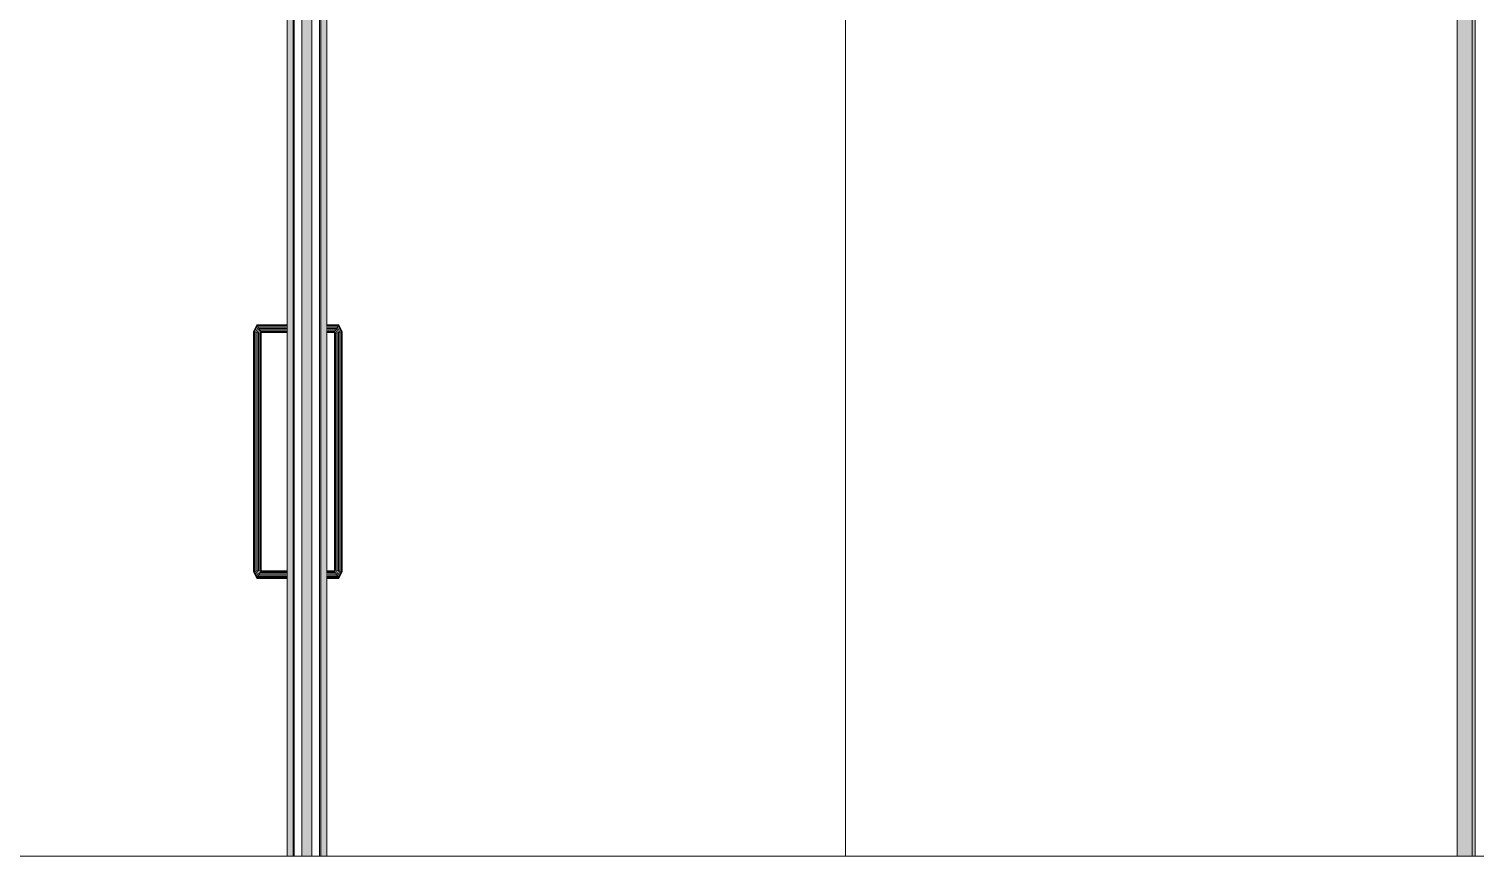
# Model space of a CAD drawing. Header units: millimetres. Extents: x -46169 to 228156, y -86316 to 18123.
# Drawn here: x 111793 to 115437, y -68973 to -66876 of the extents above; entities that cross this region are included whole.
import ezdxf

# ---------------------------------------------------------------- set-up
doc = ezdxf.new("R2010")
doc.units = ezdxf.units.MM
doc.header["$MEASUREMENT"] = 0
doc.linetypes.add('Dashed', pattern=[2822.222233, 1411.111116, -1411.111116])
doc.linetypes.add('Wipeout_Contour', pattern=[1000, 0, -1000])
doc.layers.add('0_Pen_No__105', color=7, linetype='Continuous', lineweight=15, true_color=0xa6a6a6)
doc.layers.add('New_A-25-M_Wall_Int_Pen_No__107', color=7, linetype='Continuous', lineweight=15, true_color=0xa6a6a6)
for name, color, linetype in [('New_A-20-M_Floor_Slab', 7, 'Continuous'), ('New_A-25-M_Wall_Int', 7, 'Continuous'), ('New_ArchiCAD Doors', 7, 'Continuous')]:
    doc.layers.add(name, color=color, linetype=linetype)
for name, color, linetype, lineweight in [('New_A-20-M_Floor_Slab_Pen_No__4', 7, 'Continuous', 20), ('New_A-25-M_Wall_Int_Pen_No__1', 7, 'Continuous', 13), ('New_A-25-M_Wall_Int_Pen_No__87', 8, 'Continuous', 20), ('New_ArchiCAD Doors_Pen_No__3', 7, 'Continuous', 18), ('New_ArchiCAD Doors_Pen_No__93', 8, 'Continuous', 13)]:
    doc.layers.add(name, color=color, linetype=linetype, lineweight=lineweight)

# ---------------------------------------------------------------- blocks, each defined once
blk = doc.blocks.new('Section Elem_33_1', base_point=(104446.8, -81111))
at = {"color": 254, "linetype": 'Wipeout_Contour', "lineweight": 0, "ltscale": 525382.151151}
blk.add_wipeout([(113865.5, -65027.4), (113850.5, -65027.6), (113850.5, -65936), (113865.5, -65936)], dxfattribs=at).dxf.layer = 'New_A-25-M_Wall_Int'
at = {"color": 254, "linetype": 'Wipeout_Contour', "lineweight": 0, "ltscale": 529396.396885}
blk.add_wipeout([(113865.5, -65961), (113850.5, -65961), (113850.5, -68961), (113865.5, -68961)], dxfattribs=at).dxf.layer = 'New_A-25-M_Wall_Int'
at = {"layer": 'New_A-25-M_Wall_Int_Pen_No__87', "linetype": 'Continuous'}
for p, q in [((113850.5, -65936), (113850.5, -65027.6)), ((113850.5, -68961), (113850.5, -65961))]:
    blk.add_line(p, q, dxfattribs=at)
blk = doc.blocks.new('Section Elem_35_1', base_point=(104446.8, -81111))
at = {"layer": 'New_A-25-M_Wall_Int_Pen_No__107', "linetype": 'Continuous', "lineweight": 0, "true_color": 0x535353}
blk.add_hatch(color=251, dxfattribs=at).paths.add_polyline_path([(115437.3, -65007.7), (115429.8, -65007.8), (115429.8, -68961), (115437.3, -68961)])
at = {"color": 254, "linetype": 'Wipeout_Contour', "lineweight": 0, "ltscale": 532053.675445}
blk.add_wipeout([(115392.2, -65961), (113865.5, -65961), (113865.5, -68961), (115392.2, -68961)], dxfattribs=at).dxf.layer = 'New_A-25-M_Wall_Int'
at = {"layer": 'New_A-25-M_Wall_Int_Pen_No__107', "linetype": 'Continuous'}
blk.add_hatch(color=256, dxfattribs=at).paths.add_polyline_path([(115429.8, -65007.8), (115392.2, -65008.2), (115392.2, -65936), (115408.8, -65936), (115408.8, -65961), (115392.2, -65961), (115392.2, -68961), (115429.8, -68961)])
at = {"layer": 'New_A-25-M_Wall_Int_Pen_No__1', "linetype": 'Continuous'}
blk.add_line((115392.2, -65961), (115392.2, -68961), dxfattribs=at)
at = {"color": 254, "linetype": 'Wipeout_Contour', "lineweight": 0, "ltscale": 533986.753822}
blk.add_wipeout([(115487.5, -65007), (115437.3, -65007.7), (115437.3, -68961), (115487.5, -68961)], dxfattribs=at).dxf.layer = 'New_A-25-M_Wall_Int'
at = {"layer": 'New_A-25-M_Wall_Int_Pen_No__1', "linetype": 'Continuous'}
for p, q in [((115429.8, -65007.8), (115429.8, -68961)), ((115437.3, -65007.7), (115437.3, -68961))]:
    blk.add_line(p, q, dxfattribs=at)
blk = doc.blocks.new('Section Elem_53_1', base_point=(104446.8, -81111))
at = {"color": 254, "linetype": 'Wipeout_Contour', "lineweight": 0, "ltscale": 547309.166402}
blk.add_wipeout([(109585.8, -68961), (109585.8, -68986), (126599.8, -68986), (126599.8, -68961)], dxfattribs=at).dxf.layer = 'New_A-20-M_Floor_Slab'
at = {"layer": 'New_A-20-M_Floor_Slab_Pen_No__4', "linetype": 'Continuous'}
for p, q in [((112443.5, -68961), (109600.8, -68961)), ((112505.5, -68961), (112480.5, -68961)), ((115392.2, -68961), (112543.5, -68961))]:
    blk.add_line(p, q, dxfattribs=at)
at = {"layer": 'New_A-20-M_Floor_Slab_Pen_No__4', "linetype": 'Continuous', "flags": 128}
for points in [[(112461.5, -68961), (112458.5, -68961), (112443.5, -68961)], [(112543.5, -68961), (112528.5, -68961), (112525.5, -68961)], [(115437.3, -68961), (115429.8, -68961), (115392.2, -68961)]]:
    blk.add_lwpolyline(points, dxfattribs=at)
blk = doc.blocks.new('Section Elem_90_1', base_point=(104446.8, -81111))
at = {"layer": 'New_A-25-M_Wall_Int_Pen_No__87', "linetype": 'Continuous'}
for p, q in [((110592.7, -64911), (110592.1, -64911)), ((111043.1, -64911), (111042.5, -64911))]:
    blk.add_line(p, q, dxfattribs=at)
at = {"color": 254, "linetype": 'Wipeout_Contour', "lineweight": 0, "ltscale": 637645.396302}
blk.add_wipeout([(109600.8, -65361), (109639.5, -65361), (109639.5, -65052.7), (109601.2, -65052.2), (109600.8, -65052.4)], dxfattribs=at).dxf.layer = 'New_A-25-M_Wall_Int'
at = {"color": 254, "linetype": 'Wipeout_Contour', "lineweight": 0, "ltscale": 788033.67514}
blk.add_wipeout([(112378.9, -67641), (112377.8, -67643.4), (112377.8, -68239.6), (112378.9, -68242), (112443.5, -68242), (112443.5, -67641)], dxfattribs=at).dxf.layer = 'New_A-25-M_Wall_Int'
at = {"color": 254, "linetype": 'Wipeout_Contour', "lineweight": 0, "ltscale": 637166.628898}
blk.add_wipeout([(109600.8, -65050.6), (109601.2, -65050.4), (109629.8, -65050.8), (109629.8, -64911), (109600.8, -64911)], dxfattribs=at).dxf.layer = 'New_A-25-M_Wall_Int'
at = {"layer": 'New_A-25-M_Wall_Int_Pen_No__87', "linetype": 'Continuous'}
for q in [(109600.8, -64911), (109629.8, -65050.8)]:
    blk.add_line((109629.8, -64911), q, dxfattribs=at)
blk = doc.blocks.new('*X115', base_point=(104446.8, -81111))
at = {"layer": 'New_A-25-M_Wall_Int_Pen_No__107', "linetype": 'Continuous'}
blk.add_hatch(color=256, dxfattribs=at).paths.add_polyline_path([(112480.5, -68961), (112505.5, -68961), (112505.5, -65044.5), (112480.5, -65044.8)])
blk = doc.blocks.new('Section Elem_91_1', base_point=(104446.8, -81111))
at = {"layer": 'New_A-25-M_Wall_Int_Pen_No__107', "linetype": 'Continuous', "lineweight": 0, "true_color": 0x535353}
blk.add_hatch(color=251, dxfattribs=at).paths.add_polyline_path([(112525.5, -68961), (112528.5, -68961), (112528.5, -65044.2), (112525.5, -65044.3)])
at = {"layer": 'New_A-25-M_Wall_Int_Pen_No__107', "linetype": 'Continuous'}
blk.add_hatch(color=256, dxfattribs=at).paths.add_polyline_path([(112528.5, -68961), (112543.5, -68961), (112543.5, -65044), (112528.5, -65044.2)])
at = {"color": 254, "linetype": 'Wipeout_Contour', "lineweight": 0, "ltscale": 523861.370858}
blk.add_wipeout([(112505.5, -68961), (112525.5, -68961), (112525.5, -65044.3), (112505.5, -65044.5)], dxfattribs=at).dxf.layer = 'New_A-25-M_Wall_Int'
at = {"layer": 'New_A-25-M_Wall_Int_Pen_No__1', "linetype": 'Continuous'}
for p, q in [((112525.5, -65044.3), (112525.5, -68961)), ((112528.5, -65044.2), (112528.5, -68961)), ((112543.5, -65044), (112543.5, -68961))]:
    blk.add_line(p, q, dxfattribs=at)
at = {"color": 254, "linetype": 'Wipeout_Contour', "lineweight": 0, "ltscale": 523784.330527}
blk.add_wipeout([(112480.5, -68961), (112505.5, -68961), (112505.5, -65044.5), (112480.5, -65044.8)], dxfattribs=at).dxf.layer = 'New_A-25-M_Wall_Int'
at = {"layer": 'New_A-25-M_Wall_Int_Pen_No__1', "linetype": 'Continuous'}
blk.add_line((112505.5, -65044.5), (112505.5, -68961), dxfattribs=at)
at = {"layer": 'New_A-25-M_Wall_Int'}
blk.add_blockref('*X115', (104446.8, -81111), dxfattribs=at)
at = {"color": 254, "linetype": 'Wipeout_Contour', "lineweight": 0, "ltscale": 523709.005651}
blk.add_wipeout([(112461.5, -68961), (112480.5, -68961), (112480.5, -65044.8), (112461.5, -65045.1)], dxfattribs=at).dxf.layer = 'New_A-25-M_Wall_Int'
at = {"layer": 'New_A-25-M_Wall_Int_Pen_No__107', "linetype": 'Continuous'}
for points in [[(112443.5, -65045.3), (112443.5, -65961), (112458.5, -65961), (112458.5, -65045.1)], [(112458.5, -65986), (112443.5, -65986), (112443.5, -68961), (112458.5, -68961)]]:
    blk.add_hatch(color=256, dxfattribs=at).paths.add_polyline_path(points)
at = {"layer": 'New_A-25-M_Wall_Int_Pen_No__107', "linetype": 'Continuous', "lineweight": 0, "true_color": 0x535353}
blk.add_hatch(color=251, dxfattribs=at).paths.add_polyline_path([(112458.5, -65961), (112458.5, -65986), (112458.5, -68961), (112461.5, -68961), (112461.5, -65045.1), (112458.5, -65045.1)])
at = {"layer": 'New_A-25-M_Wall_Int_Pen_No__1', "linetype": 'Continuous'}
for p, q in [((112443.5, -65045.3), (112443.5, -65961)), ((112458.5, -65045.1), (112458.5, -65961)), ((112461.5, -65045.1), (112461.5, -68961)), ((112480.5, -65044.8), (112480.5, -68961)), ((112443.5, -65986), (112443.5, -68961)), ((112458.5, -65986), (112458.5, -68961))]:
    blk.add_line(p, q, dxfattribs=at)
blk = doc.blocks.new('Section Elem_92_1', base_point=(104446.8, -81111))
at = {"layer": 'New_ArchiCAD Doors_Pen_No__3', "linetype": 'Continuous'}
for p, q in [((112443.4, -66918), (112443.4, -66977.9)), ((112443.4, -67015.4), (112443.4, -67075.4)), ((112443.4, -67112.9), (112443.4, -67172.8)), ((112443.4, -67210.3), (112443.4, -67270.3)), ((112443.4, -67307.7), (112443.4, -67367.7)), ((112443.4, -67405.2), (112443.4, -67465.2)), ((112443.4, -67502.6), (112443.4, -67562.6)), ((112443.4, -67697.5), (112443.4, -67757.5)), ((112443.4, -67795), (112443.4, -67855)), ((112443.4, -67879.5), (112443.4, -67939.5)), ((112443.4, -67999.4), (112443.4, -67939.5)), ((112443.4, -68083.9), (112443.4, -68024)), ((112443.4, -68181.4), (112443.4, -68121.4)), ((112443.4, -68376.3), (112443.4, -68316.3)), ((112443.4, -68473.7), (112443.4, -68413.8)), ((112443.4, -68571.2), (112443.4, -68511.2)), ((112443.4, -68668.6), (112443.4, -68608.7)), ((112443.4, -68766.1), (112443.4, -68706.1)), ((112443.4, -68863.5), (112443.4, -68803.5)), ((112443.4, -68961), (112443.4, -68901))]:
    blk.add_line(p, q, dxfattribs=at)
at = {"color": 254, "linetype": 'Wipeout_Contour', "lineweight": 0, "ltscale": 526032.193747}
blk.add_wipeout([(112443.5, -68258.3), (112368.5, -68258.3), (112367.2, -68260.3), (112443.5, -68260.3)], dxfattribs=at).dxf.layer = 'New_ArchiCAD Doors'
at = {"color": 254, "linetype": 'Wipeout_Contour', "lineweight": 0, "ltscale": 526554.04872}
blk.add_wipeout([(112543.5, -68260.3), (112573.7, -68260.3), (112572.4, -68258.3), (112543.5, -68258.3)], dxfattribs=at).dxf.layer = 'New_ArchiCAD Doors'
at = {"color": 254, "linetype": 'Wipeout_Contour', "lineweight": 0, "ltscale": 526033.515335}
blk.add_wipeout([(112367.2, -68260.3), (112366.8, -68261), (112443.5, -68261), (112443.5, -68260.3)], dxfattribs=at).dxf.layer = 'New_ArchiCAD Doors'
at = {"color": 254, "linetype": 'Wipeout_Contour', "lineweight": 0, "ltscale": 526558.228472}
blk.add_wipeout([(112543.5, -68261), (112574.1, -68261), (112573.7, -68260.3), (112543.5, -68260.3)], dxfattribs=at).dxf.layer = 'New_ArchiCAD Doors'
at = {"color": 254, "linetype": 'Wipeout_Contour', "lineweight": 0, "ltscale": 526029.695554}
blk.add_wipeout([(112443.5, -68255.3), (112370.5, -68255.3), (112368.5, -68258.3), (112443.5, -68258.3)], dxfattribs=at).dxf.layer = 'New_ArchiCAD Doors'
at = {"color": 254, "linetype": 'Wipeout_Contour', "lineweight": 0, "ltscale": 526546.089002}
blk.add_wipeout([(112543.5, -68258.3), (112572.4, -68258.3), (112570.5, -68255.3), (112543.5, -68255.3)], dxfattribs=at).dxf.layer = 'New_ArchiCAD Doors'
at = {"color": 254, "linetype": 'Wipeout_Contour', "lineweight": 0, "ltscale": 525877.480467}
blk.add_wipeout([(112364.5, -68242.5), (112361.5, -68243.2), (112368.5, -68258.3), (112370.5, -68255.3)], dxfattribs=at).dxf.layer = 'New_ArchiCAD Doors'
at = {"color": 254, "linetype": 'Wipeout_Contour', "lineweight": 0, "ltscale": 526590.584727}
blk.add_wipeout([(112576.4, -68242.5), (112570.5, -68255.3), (112572.4, -68258.3), (112579.5, -68243.2)], dxfattribs=at).dxf.layer = 'New_ArchiCAD Doors'
at = {"color": 254, "linetype": 'Wipeout_Contour', "lineweight": 0, "ltscale": 525873.68803}
blk.add_wipeout([(112368.5, -68258.3), (112361.5, -68243.2), (112359.5, -68243.6), (112367.2, -68260.3)], dxfattribs=at).dxf.layer = 'New_ArchiCAD Doors'
at = {"color": 254, "linetype": 'Wipeout_Contour', "lineweight": 0, "ltscale": 526600.837717}
blk.add_wipeout([(112572.4, -68258.3), (112573.7, -68260.3), (112581.5, -68243.6), (112579.5, -68243.2)], dxfattribs=at).dxf.layer = 'New_ArchiCAD Doors'
at = {"color": 254, "linetype": 'Wipeout_Contour', "lineweight": 0, "ltscale": 525871.731468}
blk.add_wipeout([(112367.2, -68260.3), (112359.5, -68243.6), (112358.8, -68243.8), (112366.8, -68261)], dxfattribs=at).dxf.layer = 'New_ArchiCAD Doors'
at = {"color": 254, "linetype": 'Wipeout_Contour', "lineweight": 0, "ltscale": 526606.22923}
blk.add_wipeout([(112573.7, -68260.3), (112574.1, -68261), (112582.1, -68243.8), (112581.5, -68243.6)], dxfattribs=at).dxf.layer = 'New_ArchiCAD Doors'
at = {"color": 254, "linetype": 'Wipeout_Contour', "lineweight": 0, "ltscale": 526015.476849}
blk.add_wipeout([(112443.5, -68242.8), (112443.5, -68242), (112378.9, -68242), (112378.4, -68242.8)], dxfattribs=at).dxf.layer = 'New_ArchiCAD Doors'
at = {"color": 254, "linetype": 'Wipeout_Contour', "lineweight": 0, "ltscale": 526500.428063}
blk.add_wipeout([(112543.5, -68242.8), (112562.5, -68242.8), (112562, -68242), (112543.5, -68242)], dxfattribs=at).dxf.layer = 'New_ArchiCAD Doors'
at = {"color": 254, "linetype": 'Wipeout_Contour', "lineweight": 0, "ltscale": 526023.048567}
blk.add_wipeout([(112443.5, -68248.1), (112375, -68248.1), (112372.6, -68252), (112443.5, -68252)], dxfattribs=at).dxf.layer = 'New_ArchiCAD Doors'
at = {"color": 254, "linetype": 'Wipeout_Contour', "lineweight": 0, "ltscale": 526524.833923}
blk.add_wipeout([(112543.5, -68252), (112568.4, -68252), (112566, -68248.1), (112543.5, -68248.1)], dxfattribs=at).dxf.layer = 'New_ArchiCAD Doors'
at = {"color": 254, "linetype": 'Wipeout_Contour', "lineweight": 0, "ltscale": 526019.58464}
blk.add_wipeout([(112443.5, -68244.9), (112377, -68244.9), (112375, -68248.1), (112443.5, -68248.1)], dxfattribs=at).dxf.layer = 'New_ArchiCAD Doors'
at = {"color": 254, "linetype": 'Wipeout_Contour', "lineweight": 0, "ltscale": 526513.71312}
blk.add_wipeout([(112543.5, -68248.1), (112566, -68248.1), (112563.9, -68244.9), (112543.5, -68244.9)], dxfattribs=at).dxf.layer = 'New_ArchiCAD Doors'
at = {"color": 254, "linetype": 'Wipeout_Contour', "lineweight": 0, "ltscale": 526026.562127}
blk.add_wipeout([(112443.5, -68252), (112372.6, -68252), (112370.5, -68255.3), (112443.5, -68255.3)], dxfattribs=at).dxf.layer = 'New_ArchiCAD Doors'
at = {"color": 254, "linetype": 'Wipeout_Contour', "lineweight": 0, "ltscale": 526536.063947}
blk.add_wipeout([(112543.5, -68255.3), (112570.5, -68255.3), (112568.4, -68252), (112543.5, -68252)], dxfattribs=at).dxf.layer = 'New_ArchiCAD Doors'
at = {"color": 254, "linetype": 'Wipeout_Contour', "lineweight": 0, "ltscale": 526016.930517}
blk.add_wipeout([(112443.5, -68244.9), (112443.5, -68242.8), (112378.4, -68242.8), (112377, -68244.9)], dxfattribs=at).dxf.layer = 'New_ArchiCAD Doors'
at = {"color": 254, "linetype": 'Wipeout_Contour', "lineweight": 0, "ltscale": 526505.159854}
blk.add_wipeout([(112543.5, -68244.9), (112563.9, -68244.9), (112562.5, -68242.8), (112543.5, -68242.8)], dxfattribs=at).dxf.layer = 'New_ArchiCAD Doors'
at = {"layer": 'New_ArchiCAD Doors_Pen_No__3', "linetype": 'Continuous'}
for p, q in [((112443.4, -68242), (112443.4, -68218.9)), ((112443.4, -68278.8), (112443.4, -68261))]:
    blk.add_line(p, q, dxfattribs=at)
at = {"color": 254, "linetype": 'Wipeout_Contour', "lineweight": 0, "ltscale": 525899.503335}
blk.add_wipeout([(112378.9, -68242), (112377.8, -68239.6), (112377, -68239.7), (112378.4, -68242.8)], dxfattribs=at).dxf.layer = 'New_ArchiCAD Doors'
at = {"color": 254, "linetype": 'Wipeout_Contour', "lineweight": 0, "ltscale": 526531.934789}
blk.add_wipeout([(112562, -68242), (112562.5, -68242.8), (112563.9, -68239.7), (112563.1, -68239.6)], dxfattribs=at).dxf.layer = 'New_ArchiCAD Doors'
at = {"color": 254, "linetype": 'Wipeout_Contour', "lineweight": 0, "ltscale": 525897.102271}
blk.add_wipeout([(112378.4, -68242.8), (112377, -68239.7), (112374.8, -68240.2), (112377, -68244.9)], dxfattribs=at).dxf.layer = 'New_ArchiCAD Doors'
at = {"color": 254, "linetype": 'Wipeout_Contour', "lineweight": 0, "ltscale": 526537.962849}
blk.add_wipeout([(112562.5, -68242.8), (112563.9, -68244.9), (112566.1, -68240.2), (112563.9, -68239.7)], dxfattribs=at).dxf.layer = 'New_ArchiCAD Doors'
at = {"color": 254, "linetype": 'Wipeout_Contour', "lineweight": 0, "ltscale": 525887.651454}
blk.add_wipeout([(112375, -68248.1), (112371.6, -68240.9), (112367.8, -68241.8), (112372.6, -68252)], dxfattribs=at).dxf.layer = 'New_ArchiCAD Doors'
at = {"color": 254, "linetype": 'Wipeout_Contour', "lineweight": 0, "ltscale": 526563.226877}
blk.add_wipeout([(112566, -68248.1), (112568.4, -68252), (112573.1, -68241.8), (112569.3, -68240.9)], dxfattribs=at).dxf.layer = 'New_ArchiCAD Doors'
at = {"color": 254, "linetype": 'Wipeout_Contour', "lineweight": 0, "ltscale": 525892.984029}
blk.add_wipeout([(112377, -68244.9), (112374.8, -68240.2), (112371.6, -68240.9), (112375, -68248.1)], dxfattribs=at).dxf.layer = 'New_ArchiCAD Doors'
at = {"color": 254, "linetype": 'Wipeout_Contour', "lineweight": 0, "ltscale": 526548.933604}
blk.add_wipeout([(112563.9, -68244.9), (112566, -68248.1), (112569.3, -68240.9), (112566.1, -68240.2)], dxfattribs=at).dxf.layer = 'New_ArchiCAD Doors'
at = {"color": 254, "linetype": 'Wipeout_Contour', "lineweight": 0, "ltscale": 525882.290041}
blk.add_wipeout([(112372.6, -68252), (112367.8, -68241.8), (112364.5, -68242.5), (112370.5, -68255.3)], dxfattribs=at).dxf.layer = 'New_ArchiCAD Doors'
at = {"color": 254, "linetype": 'Wipeout_Contour', "lineweight": 0, "ltscale": 526577.68734}
blk.add_wipeout([(112568.4, -68252), (112570.5, -68255.3), (112576.4, -68242.5), (112573.1, -68241.8)], dxfattribs=at).dxf.layer = 'New_ArchiCAD Doors'
at = {"color": 254, "linetype": 'Wipeout_Contour', "lineweight": 0, "ltscale": 525277.658953}
blk.add_wipeout([(112377.8, -68239.6), (112377.8, -67643.4), (112377, -67643.2), (112377, -68239.7)], dxfattribs=at).dxf.layer = 'New_ArchiCAD Doors'
at = {"color": 254, "linetype": 'Wipeout_Contour', "lineweight": 0, "ltscale": 525914.903159}
blk.add_wipeout([(112563.1, -68239.6), (112563.9, -68239.7), (112563.9, -67643.2), (112563.1, -67643.4)], dxfattribs=at).dxf.layer = 'New_ArchiCAD Doors'
at = {"color": 254, "linetype": 'Wipeout_Contour', "lineweight": 0, "ltscale": 525272.579342}
blk.add_wipeout([(112377, -68239.7), (112377, -67643.2), (112374.8, -67642.7), (112374.8, -68240.2)], dxfattribs=at).dxf.layer = 'New_ArchiCAD Doors'
at = {"color": 254, "linetype": 'Wipeout_Contour', "lineweight": 0, "ltscale": 525919.989439}
blk.add_wipeout([(112563.9, -68239.7), (112566.1, -68240.2), (112566.1, -67642.7), (112563.9, -67643.2)], dxfattribs=at).dxf.layer = 'New_ArchiCAD Doors'
at = {"color": 254, "linetype": 'Wipeout_Contour', "lineweight": 0, "ltscale": 525251.327781}
blk.add_wipeout([(112371.6, -68240.9), (112371.6, -67642), (112367.8, -67641.1), (112367.8, -68241.8)], dxfattribs=at).dxf.layer = 'New_ArchiCAD Doors'
at = {"color": 254, "linetype": 'Wipeout_Contour', "lineweight": 0, "ltscale": 525941.269302}
blk.add_wipeout([(112569.3, -68240.9), (112573.1, -68241.8), (112573.1, -67641.1), (112569.3, -67642)], dxfattribs=at).dxf.layer = 'New_ArchiCAD Doors'
at = {"color": 254, "linetype": 'Wipeout_Contour', "lineweight": 0, "ltscale": 525263.349821}
blk.add_wipeout([(112374.8, -68240.2), (112374.8, -67642.7), (112371.6, -67642), (112371.6, -68240.9)], dxfattribs=at).dxf.layer = 'New_ArchiCAD Doors'
at = {"color": 254, "linetype": 'Wipeout_Contour', "lineweight": 0, "ltscale": 525929.231169}
blk.add_wipeout([(112566.1, -68240.2), (112569.3, -68240.9), (112569.3, -67642), (112566.1, -67642.7)], dxfattribs=at).dxf.layer = 'New_ArchiCAD Doors'
at = {"color": 254, "linetype": 'Wipeout_Contour', "lineweight": 0, "ltscale": 525239.163909}
blk.add_wipeout([(112367.8, -68241.8), (112367.8, -67641.1), (112364.5, -67640.4), (112364.5, -68242.5)], dxfattribs=at).dxf.layer = 'New_ArchiCAD Doors'
at = {"color": 254, "linetype": 'Wipeout_Contour', "lineweight": 0, "ltscale": 525953.449663}
blk.add_wipeout([(112573.1, -68241.8), (112576.4, -68242.5), (112576.4, -67640.4), (112573.1, -67641.1)], dxfattribs=at).dxf.layer = 'New_ArchiCAD Doors'
at = {"color": 254, "linetype": 'Wipeout_Contour', "lineweight": 0, "ltscale": 525228.311698}
blk.add_wipeout([(112364.5, -68242.5), (112364.5, -67640.4), (112361.5, -67639.7), (112361.5, -68243.2)], dxfattribs=at).dxf.layer = 'New_ArchiCAD Doors'
at = {"color": 254, "linetype": 'Wipeout_Contour', "lineweight": 0, "ltscale": 525964.316788}
blk.add_wipeout([(112576.4, -68242.5), (112579.5, -68243.2), (112579.5, -67639.7), (112576.4, -67640.4)], dxfattribs=at).dxf.layer = 'New_ArchiCAD Doors'
at = {"color": 254, "linetype": 'Wipeout_Contour', "lineweight": 0, "ltscale": 525219.680488}
blk.add_wipeout([(112361.5, -68243.2), (112361.5, -67639.7), (112359.5, -67639.3), (112359.5, -68243.6)], dxfattribs=at).dxf.layer = 'New_ArchiCAD Doors'
at = {"color": 254, "linetype": 'Wipeout_Contour', "lineweight": 0, "ltscale": 525972.959978}
blk.add_wipeout([(112579.5, -68243.2), (112581.5, -68243.6), (112581.5, -67639.3), (112579.5, -67639.7)], dxfattribs=at).dxf.layer = 'New_ArchiCAD Doors'
at = {"layer": 'New_ArchiCAD Doors_Pen_No__93', "linetype": 'Continuous'}
for p, q in [((112377.8, -68239.6), (112378.9, -68242)), ((112378.4, -68242.8), (112378.9, -68242)), ((112378.4, -68242.8), (112443.5, -68242.8)), ((112378.9, -68242), (112443.5, -68242)), ((112562, -68242), (112543.5, -68242)), ((112562.5, -68242.8), (112543.5, -68242.8)), ((112563.1, -68239.6), (112562, -68242)), ((112562.5, -68242.8), (112562, -68242))]:
    blk.add_line(p, q, dxfattribs=at)
at = {"color": 254, "linetype": 'Wipeout_Contour', "lineweight": 0, "ltscale": 525215.133815}
blk.add_wipeout([(112359.5, -68243.6), (112359.5, -67639.3), (112358.8, -67639.1), (112358.8, -68243.8)], dxfattribs=at).dxf.layer = 'New_ArchiCAD Doors'
at = {"color": 254, "linetype": 'Wipeout_Contour', "lineweight": 0, "ltscale": 524770.330921}
blk.add_wipeout([(112443.5, -67641), (112443.5, -67640.2), (112378.4, -67640.2), (112378.9, -67641)], dxfattribs=at).dxf.layer = 'New_ArchiCAD Doors'
at = {"color": 254, "linetype": 'Wipeout_Contour', "lineweight": 0, "ltscale": 525256.431775}
blk.add_wipeout([(112543.5, -67641), (112562, -67641), (112562.5, -67640.2), (112543.5, -67640.2)], dxfattribs=at).dxf.layer = 'New_ArchiCAD Doors'
at = {"color": 254, "linetype": 'Wipeout_Contour', "lineweight": 0, "ltscale": 525977.513003}
blk.add_wipeout([(112581.5, -68243.6), (112582.1, -68243.8), (112582.1, -67639.1), (112581.5, -67639.3)], dxfattribs=at).dxf.layer = 'New_ArchiCAD Doors'
at = {"layer": 'New_ArchiCAD Doors_Pen_No__93', "linetype": 'Continuous'}
for p, q in [((112358.8, -68243.8), (112359.5, -68243.6)), ((112358.8, -68243.8), (112366.8, -68261)), ((112359.5, -68243.6), (112361.5, -68243.2)), ((112359.5, -68243.6), (112367.2, -68260.3)), ((112361.5, -68243.2), (112364.5, -68242.5)), ((112361.5, -68243.2), (112368.5, -68258.3)), ((112364.5, -68242.5), (112367.8, -68241.8)), ((112364.5, -68242.5), (112370.5, -68255.3)), ((112366.8, -68261), (112367.2, -68260.3)), ((112366.8, -68261), (112443.5, -68261)), ((112367.2, -68260.3), (112368.5, -68258.3)), ((112367.2, -68260.3), (112443.5, -68260.3)), ((112367.8, -68241.8), (112371.6, -68240.9)), ((112367.8, -68241.8), (112372.6, -68252)), ((112368.5, -68258.3), (112370.5, -68255.3)), ((112368.5, -68258.3), (112443.5, -68258.3)), ((112370.5, -68255.3), (112372.6, -68252)), ((112370.5, -68255.3), (112443.5, -68255.3)), ((112371.6, -68240.9), (112374.8, -68240.2)), ((112371.6, -68240.9), (112375, -68248.1)), ((112372.6, -68252), (112375, -68248.1)), ((112372.6, -68252), (112443.5, -68252)), ((112374.8, -68240.2), (112377, -68239.7)), ((112374.8, -68240.2), (112377, -68244.9)), ((112375, -68248.1), (112377, -68244.9)), ((112375, -68248.1), (112443.5, -68248.1)), ((112377, -68239.7), (112377.8, -68239.6)), ((112377, -68239.7), (112378.4, -68242.8)), ((112377, -68244.9), (112378.4, -68242.8)), ((112377, -68244.9), (112443.5, -68244.9)), ((112563.9, -68244.9), (112543.5, -68244.9)), ((112566, -68248.1), (112543.5, -68248.1)), ((112568.4, -68252), (112543.5, -68252)), ((112570.5, -68255.3), (112543.5, -68255.3)), ((112572.4, -68258.3), (112543.5, -68258.3)), ((112573.7, -68260.3), (112543.5, -68260.3)), ((112574.1, -68261), (112543.5, -68261)), ((112563.9, -68239.7), (112562.5, -68242.8)), ((112563.9, -68244.9), (112562.5, -68242.8)), ((112563.9, -68239.7), (112563.1, -68239.6)), ((112566.1, -68240.2), (112563.9, -68239.7)), ((112566.1, -68240.2), (112563.9, -68244.9)), ((112566, -68248.1), (112563.9, -68244.9)), ((112569.3, -68240.9), (112566, -68248.1)), ((112568.4, -68252), (112566, -68248.1)), ((112569.3, -68240.9), (112566.1, -68240.2)), ((112573.1, -68241.8), (112568.4, -68252)), ((112570.5, -68255.3), (112568.4, -68252)), ((112573.1, -68241.8), (112569.3, -68240.9)), ((112576.4, -68242.5), (112570.5, -68255.3)), ((112572.4, -68258.3), (112570.5, -68255.3)), ((112579.5, -68243.2), (112572.4, -68258.3)), ((112573.7, -68260.3), (112572.4, -68258.3)), ((112576.4, -68242.5), (112573.1, -68241.8)), ((112581.5, -68243.6), (112573.7, -68260.3)), ((112574.1, -68261), (112573.7, -68260.3)), ((112582.1, -68243.8), (112574.1, -68261)), ((112579.5, -68243.2), (112576.4, -68242.5)), ((112581.5, -68243.6), (112579.5, -68243.2)), ((112582.1, -68243.8), (112581.5, -68243.6))]:
    blk.add_line(p, q, dxfattribs=at)
at = {"color": 254, "linetype": 'Wipeout_Contour', "lineweight": 0, "ltscale": 524659.893666}
blk.add_wipeout([(112377.8, -67643.4), (112378.9, -67641), (112378.4, -67640.2), (112377, -67643.2)], dxfattribs=at).dxf.layer = 'New_ArchiCAD Doors'
at = {"color": 254, "linetype": 'Wipeout_Contour', "lineweight": 0, "ltscale": 525293.817524}
blk.add_wipeout([(112563.1, -67643.4), (112563.9, -67643.2), (112562.5, -67640.2), (112562, -67641)], dxfattribs=at).dxf.layer = 'New_ArchiCAD Doors'
at = {"color": 254, "linetype": 'Wipeout_Contour', "lineweight": 0, "ltscale": 524653.867097}
blk.add_wipeout([(112377, -67638), (112374.8, -67642.7), (112377, -67643.2), (112378.4, -67640.2)], dxfattribs=at).dxf.layer = 'New_ArchiCAD Doors'
at = {"color": 254, "linetype": 'Wipeout_Contour', "lineweight": 0, "ltscale": 525296.24436}
blk.add_wipeout([(112563.9, -67638), (112562.5, -67640.2), (112563.9, -67643.2), (112566.1, -67642.7)], dxfattribs=at).dxf.layer = 'New_ArchiCAD Doors'
at = {"color": 254, "linetype": 'Wipeout_Contour', "lineweight": 0, "ltscale": 524765.637311}
blk.add_wipeout([(112443.5, -67638), (112377, -67638), (112378.4, -67640.2), (112443.5, -67640.2)], dxfattribs=at).dxf.layer = 'New_ArchiCAD Doors'
at = {"color": 254, "linetype": 'Wipeout_Contour', "lineweight": 0, "ltscale": 525255.029839}
blk.add_wipeout([(112543.5, -67640.2), (112562.5, -67640.2), (112563.9, -67638), (112543.5, -67638)], dxfattribs=at).dxf.layer = 'New_ArchiCAD Doors'
at = {"color": 254, "linetype": 'Wipeout_Contour', "lineweight": 0, "ltscale": 524746.036455}
blk.add_wipeout([(112443.5, -67634.8), (112443.5, -67631), (112372.6, -67631), (112375, -67634.8)], dxfattribs=at).dxf.layer = 'New_ArchiCAD Doors'
at = {"color": 254, "linetype": 'Wipeout_Contour', "lineweight": 0, "ltscale": 525249.041857}
blk.add_wipeout([(112543.5, -67634.8), (112566, -67634.8), (112568.4, -67631), (112543.5, -67631)], dxfattribs=at).dxf.layer = 'New_ArchiCAD Doors'
at = {"color": 254, "linetype": 'Wipeout_Contour', "lineweight": 0, "ltscale": 524734.82872}
blk.add_wipeout([(112443.5, -67631), (112443.5, -67627.7), (112370.5, -67627.7), (112372.6, -67631)], dxfattribs=at).dxf.layer = 'New_ArchiCAD Doors'
at = {"color": 254, "linetype": 'Wipeout_Contour', "lineweight": 0, "ltscale": 525245.583684}
blk.add_wipeout([(112543.5, -67631), (112568.4, -67631), (112570.5, -67627.7), (112543.5, -67627.7)], dxfattribs=at).dxf.layer = 'New_ArchiCAD Doors'
at = {"color": 254, "linetype": 'Wipeout_Contour', "lineweight": 0, "ltscale": 524642.900006}
blk.add_wipeout([(112377, -67638), (112375, -67634.8), (112371.6, -67642), (112374.8, -67642.7)], dxfattribs=at).dxf.layer = 'New_ArchiCAD Doors'
at = {"color": 254, "linetype": 'Wipeout_Contour', "lineweight": 0, "ltscale": 525300.410419}
blk.add_wipeout([(112563.9, -67638), (112566.1, -67642.7), (112569.3, -67642), (112566, -67634.8)], dxfattribs=at).dxf.layer = 'New_ArchiCAD Doors'
at = {"color": 254, "linetype": 'Wipeout_Contour', "lineweight": 0, "ltscale": 524757.121874}
blk.add_wipeout([(112443.5, -67634.8), (112375, -67634.8), (112377, -67638), (112443.5, -67638)], dxfattribs=at).dxf.layer = 'New_ArchiCAD Doors'
at = {"color": 254, "linetype": 'Wipeout_Contour', "lineweight": 0, "ltscale": 525252.438063}
blk.add_wipeout([(112543.5, -67638), (112563.9, -67638), (112566, -67634.8), (112543.5, -67634.8)], dxfattribs=at).dxf.layer = 'New_ArchiCAD Doors'
at = {"color": 254, "linetype": 'Wipeout_Contour', "lineweight": 0, "ltscale": 524628.611739}
blk.add_wipeout([(112371.6, -67642), (112375, -67634.8), (112372.6, -67631), (112367.8, -67641.1)], dxfattribs=at).dxf.layer = 'New_ArchiCAD Doors'
at = {"color": 254, "linetype": 'Wipeout_Contour', "lineweight": 0, "ltscale": 525305.80598}
blk.add_wipeout([(112569.3, -67642), (112573.1, -67641.1), (112568.4, -67631), (112566, -67634.8)], dxfattribs=at).dxf.layer = 'New_ArchiCAD Doors'
at = {"color": 254, "linetype": 'Wipeout_Contour', "lineweight": 0, "ltscale": 524724.827973}
blk.add_wipeout([(112443.5, -67624.6), (112368.5, -67624.6), (112370.5, -67627.7), (112443.5, -67627.7)], dxfattribs=at).dxf.layer = 'New_ArchiCAD Doors'
at = {"color": 254, "linetype": 'Wipeout_Contour', "lineweight": 0, "ltscale": 525242.504457}
blk.add_wipeout([(112543.5, -67627.7), (112570.5, -67627.7), (112572.4, -67624.6), (112543.5, -67624.6)], dxfattribs=at).dxf.layer = 'New_ArchiCAD Doors'
at = {"color": 254, "linetype": 'Wipeout_Contour', "lineweight": 0, "ltscale": 524716.879846}
blk.add_wipeout([(112443.5, -67624.6), (112443.5, -67622.6), (112367.2, -67622.6), (112368.5, -67624.6)], dxfattribs=at).dxf.layer = 'New_ArchiCAD Doors'
at = {"color": 254, "linetype": 'Wipeout_Contour', "lineweight": 0, "ltscale": 525240.041813}
blk.add_wipeout([(112543.5, -67624.6), (112572.4, -67624.6), (112573.7, -67622.6), (112543.5, -67622.6)], dxfattribs=at).dxf.layer = 'New_ArchiCAD Doors'
at = {"layer": 'New_ArchiCAD Doors_Pen_No__3', "linetype": 'Continuous'}
blk.add_line((112443.4, -67641), (112443.4, -67660.1), dxfattribs=at)
at = {"color": 254, "linetype": 'Wipeout_Contour', "lineweight": 0, "ltscale": 524614.156584}
blk.add_wipeout([(112367.8, -67641.1), (112372.6, -67631), (112370.5, -67627.7), (112364.5, -67640.4)], dxfattribs=at).dxf.layer = 'New_ArchiCAD Doors'
at = {"color": 254, "linetype": 'Wipeout_Contour', "lineweight": 0, "ltscale": 525311.231861}
blk.add_wipeout([(112573.1, -67641.1), (112576.4, -67640.4), (112570.5, -67627.7), (112568.4, -67631)], dxfattribs=at).dxf.layer = 'New_ArchiCAD Doors'
at = {"color": 254, "linetype": 'Wipeout_Contour', "lineweight": 0, "ltscale": 524601.263959}
blk.add_wipeout([(112364.5, -67640.4), (112370.5, -67627.7), (112368.5, -67624.6), (112361.5, -67639.7)], dxfattribs=at).dxf.layer = 'New_ArchiCAD Doors'
at = {"color": 254, "linetype": 'Wipeout_Contour', "lineweight": 0, "ltscale": 525316.099498}
blk.add_wipeout([(112576.4, -67640.4), (112579.5, -67639.7), (112572.4, -67624.6), (112570.5, -67627.7)], dxfattribs=at).dxf.layer = 'New_ArchiCAD Doors'
at = {"color": 254, "linetype": 'Wipeout_Contour', "lineweight": 0, "ltscale": 524591.014931}
blk.add_wipeout([(112361.5, -67639.7), (112368.5, -67624.6), (112367.2, -67622.6), (112359.5, -67639.3)], dxfattribs=at).dxf.layer = 'New_ArchiCAD Doors'
at = {"color": 254, "linetype": 'Wipeout_Contour', "lineweight": 0, "ltscale": 525319.938547}
blk.add_wipeout([(112579.5, -67639.7), (112581.5, -67639.3), (112573.7, -67622.6), (112572.4, -67624.6)], dxfattribs=at).dxf.layer = 'New_ArchiCAD Doors'
at = {"color": 254, "linetype": 'Wipeout_Contour', "lineweight": 0, "ltscale": 524585.62565}
blk.add_wipeout([(112359.5, -67639.3), (112367.2, -67622.6), (112366.8, -67622), (112358.8, -67639.1)], dxfattribs=at).dxf.layer = 'New_ArchiCAD Doors'
at = {"color": 254, "linetype": 'Wipeout_Contour', "lineweight": 0, "ltscale": 525321.919843}
blk.add_wipeout([(112581.5, -67639.3), (112582.1, -67639.1), (112574.1, -67622), (112573.7, -67622.6)], dxfattribs=at).dxf.layer = 'New_ArchiCAD Doors'
at = {"layer": 'New_ArchiCAD Doors_Pen_No__93', "linetype": 'Continuous'}
for p, q in [((112367.8, -68241.8), (112367.8, -67641.1)), ((112367.8, -67641.1), (112371.6, -67642)), ((112371.6, -68240.9), (112371.6, -67642)), ((112371.6, -67642), (112374.8, -67642.7)), ((112377.8, -67643.4), (112378.9, -67641)), ((112378.9, -67641), (112443.5, -67641)), ((112562, -67641), (112543.5, -67641)), ((112563.1, -67643.4), (112562, -67641)), ((112569.3, -67642), (112566.1, -67642.7)), ((112573.1, -67641.1), (112569.3, -67642)), ((112569.3, -68240.9), (112569.3, -67642)), ((112573.1, -68241.8), (112573.1, -67641.1)), ((112374.8, -68240.2), (112374.8, -67642.7)), ((112374.8, -67642.7), (112377, -67643.2)), ((112377, -68239.7), (112377, -67643.2)), ((112377, -67643.2), (112377.8, -67643.4)), ((112377.8, -68239.6), (112377.8, -67643.4)), ((112563.9, -67643.2), (112563.1, -67643.4)), ((112563.1, -68239.6), (112563.1, -67643.4)), ((112566.1, -67642.7), (112563.9, -67643.2)), ((112563.9, -68239.7), (112563.9, -67643.2)), ((112566.1, -68240.2), (112566.1, -67642.7))]:
    blk.add_line(p, q, dxfattribs=at)
at = {"color": 254, "linetype": 'Wipeout_Contour', "lineweight": 0, "ltscale": 524712.69856}
blk.add_wipeout([(112443.5, -67622), (112366.8, -67622), (112367.2, -67622.6), (112443.5, -67622.6)], dxfattribs=at).dxf.layer = 'New_ArchiCAD Doors'
at = {"color": 254, "linetype": 'Wipeout_Contour', "lineweight": 0, "ltscale": 525238.731336}
blk.add_wipeout([(112543.5, -67622.6), (112573.7, -67622.6), (112574.1, -67622), (112543.5, -67622)], dxfattribs=at).dxf.layer = 'New_ArchiCAD Doors'
at = {"layer": 'New_ArchiCAD Doors_Pen_No__3', "linetype": 'Continuous'}
blk.add_line((112443.4, -67600.1), (112443.4, -67622), dxfattribs=at)
at = {"layer": 'New_ArchiCAD Doors_Pen_No__93', "linetype": 'Continuous'}
for p, q in [((112358.8, -67639.1), (112366.8, -67622)), ((112358.8, -68243.8), (112358.8, -67639.1)), ((112358.8, -67639.1), (112359.5, -67639.3)), ((112359.5, -67639.3), (112367.2, -67622.6)), ((112359.5, -68243.6), (112359.5, -67639.3)), ((112359.5, -67639.3), (112361.5, -67639.7)), ((112361.5, -67639.7), (112368.5, -67624.6)), ((112361.5, -68243.2), (112361.5, -67639.7)), ((112361.5, -67639.7), (112364.5, -67640.4)), ((112364.5, -67640.4), (112370.5, -67627.7)), ((112364.5, -68242.5), (112364.5, -67640.4)), ((112364.5, -67640.4), (112367.8, -67641.1)), ((112366.8, -67622), (112443.5, -67622)), ((112366.8, -67622), (112367.2, -67622.6)), ((112367.2, -67622.6), (112443.5, -67622.6)), ((112367.2, -67622.6), (112368.5, -67624.6)), ((112367.8, -67641.1), (112372.6, -67631)), ((112368.5, -67624.6), (112443.5, -67624.6)), ((112368.5, -67624.6), (112370.5, -67627.7)), ((112370.5, -67627.7), (112443.5, -67627.7)), ((112370.5, -67627.7), (112372.6, -67631)), ((112371.6, -67642), (112375, -67634.8)), ((112372.6, -67631), (112443.5, -67631)), ((112372.6, -67631), (112375, -67634.8)), ((112374.8, -67642.7), (112377, -67638)), ((112375, -67634.8), (112443.5, -67634.8)), ((112375, -67634.8), (112377, -67638)), ((112377, -67638), (112378.4, -67640.2)), ((112377, -67638), (112443.5, -67638)), ((112377, -67643.2), (112378.4, -67640.2)), ((112378.4, -67640.2), (112378.9, -67641)), ((112378.4, -67640.2), (112443.5, -67640.2)), ((112574.1, -67622), (112543.5, -67622)), ((112573.7, -67622.6), (112543.5, -67622.6)), ((112572.4, -67624.6), (112543.5, -67624.6)), ((112570.5, -67627.7), (112543.5, -67627.7)), ((112568.4, -67631), (112543.5, -67631)), ((112566, -67634.8), (112543.5, -67634.8)), ((112563.9, -67638), (112543.5, -67638)), ((112562.5, -67640.2), (112543.5, -67640.2)), ((112562.5, -67640.2), (112562, -67641)), ((112563.9, -67638), (112562.5, -67640.2)), ((112563.9, -67643.2), (112562.5, -67640.2)), ((112566, -67634.8), (112563.9, -67638)), ((112566.1, -67642.7), (112563.9, -67638)), ((112568.4, -67631), (112566, -67634.8)), ((112569.3, -67642), (112566, -67634.8)), ((112570.5, -67627.7), (112568.4, -67631)), ((112573.1, -67641.1), (112568.4, -67631)), ((112572.4, -67624.6), (112570.5, -67627.7)), ((112576.4, -67640.4), (112570.5, -67627.7)), ((112573.7, -67622.6), (112572.4, -67624.6)), ((112579.5, -67639.7), (112572.4, -67624.6)), ((112576.4, -67640.4), (112573.1, -67641.1)), ((112574.1, -67622), (112573.7, -67622.6)), ((112581.5, -67639.3), (112573.7, -67622.6)), ((112582.1, -67639.1), (112574.1, -67622)), ((112579.5, -67639.7), (112576.4, -67640.4)), ((112576.4, -68242.5), (112576.4, -67640.4)), ((112581.5, -67639.3), (112579.5, -67639.7)), ((112579.5, -68243.2), (112579.5, -67639.7)), ((112582.1, -67639.1), (112581.5, -67639.3)), ((112581.5, -68243.6), (112581.5, -67639.3)), ((112582.1, -68243.8), (112582.1, -67639.1))]:
    blk.add_line(p, q, dxfattribs=at)
blk = doc.blocks.new('A03 Atrium Longitudinal Section_STORY_MARKER', base_point=(104446.8, -81111))
at = {"layer": '0_Pen_No__105', "linetype": 'Dashed', "ltscale": 0.2}
blk.add_line((105107.6, -68961), (184115, -68961), dxfattribs=at)

msp = doc.modelspace()

# ---------------------------------------------------------------- block references
at = {"layer": 'New_A-25-M_Wall_Int'}
for name in ['Section Elem_90_1', 'Section Elem_33_1']:
    msp.add_blockref(name, (104446.8, -81111), dxfattribs=at)

# ---------------------------------------------------------------- next in the draw order: block references
msp.add_blockref('Section Elem_35_1', (104446.8, -81111), dxfattribs=at)

# ---------------------------------------------------------------- next in the draw order: block references
at = {"layer": 'New_A-20-M_Floor_Slab'}
msp.add_blockref('Section Elem_53_1', (104446.8, -81111), dxfattribs=at)

# ---------------------------------------------------------------- next in the draw order: block references
at = {"layer": 'New_A-25-M_Wall_Int'}
msp.add_blockref('Section Elem_91_1', (104446.8, -81111), dxfattribs=at)

# ---------------------------------------------------------------- next in the draw order: block references
at = {"layer": 'New_ArchiCAD Doors'}
msp.add_blockref('Section Elem_92_1', (104446.8, -81111), dxfattribs=at)

# ---------------------------------------------------------------- next in the draw order: block references
at = {"linetype": 'Continuous', "lineweight": 0}
msp.add_blockref('A03 Atrium Longitudinal Section_STORY_MARKER', (104446.8, -81111), dxfattribs=at)

doc.saveas('drawing.dxf')
